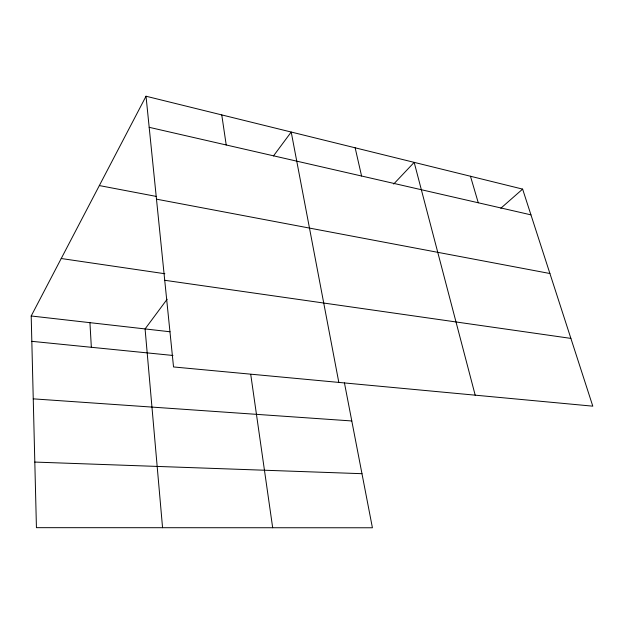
<?xml version="1.0" encoding="UTF-8"?>
<svg xmlns="http://www.w3.org/2000/svg" width="624" height="624" viewBox="0 0 624 624"><rect width="100%" height="100%" fill="white"/><g stroke="black" fill="none" stroke-linecap="round" stroke-linejoin="round"><path stroke-width="0.94" d="M344.44 382.902L372.419 527.771L36.434 527.67L31.2 315.986L146.024 96.229L522.623 189.111L592.8 406.169L173.534 366.951L146.024 96.229M167.123 299.239L145.08 328.934L162.56 527.709M273.46 155.961L291.213 132.038L338.824 382.411M393.682 184.049L414.18 162.365L475.192 395.171M500.799 208.268L522.623 189.111M34.811 462.072L361.975 473.694M33.251 398.853L351.788 420.958M31.824 341.328L172.957 355.469M31.2 315.986L170.063 331.773M164.728 280.285L570.89 338.395M61.23 258.515L164.853 273.733M156.484 199.165L549.916 273.515M99.341 185.57L156.226 196.412M149.183 127.312L530.946 214.851M470.465 176.241L478.265 202.769M355.15 147.802L361.577 176.015M221.762 114.91L226.216 144.979M250.747 374.486L272.68 527.74M89.934 322.663L91.346 347.295"/></g></svg>
